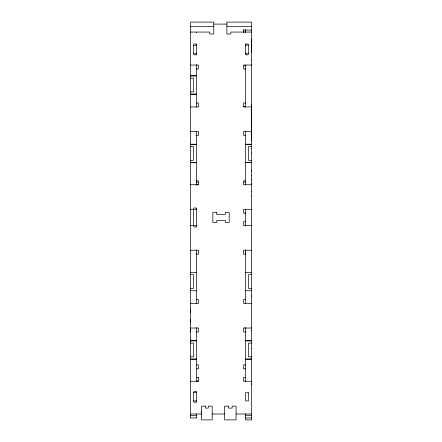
<?xml version="1.0" encoding="UTF-8"?>
<svg xmlns="http://www.w3.org/2000/svg" width="442" height="442" viewBox="0 0 442 442"><rect width="100%" height="100%" fill="white"/><g stroke="black" fill="none" stroke-linecap="round" stroke-linejoin="round"><path stroke-width="0.66" d="M190.541 341.738L190.541 339.279M190.541 331.909L190.541 329.456M190.541 322.085L190.541 319.627M190.541 312.262L190.541 309.803M245.564 249.763L245.564 254.133L243.603 254.167L243.603 250.238L251.459 250.238M251.459 384.606L251.459 383.789M251.459 359.014L251.459 358.351M251.459 296.576L251.459 295.759M251.459 175.783L251.459 175.419M251.459 171.402L251.459 170.579M251.459 104.594L251.459 140.882A1.967 1.315 0 0 1 251.283 140.876M251.459 38.846L251.459 52.101A1.967 1.315 0 0 1 251.283 52.095M243.978 65.985L245.956 65.521M213.773 24.095L226.873 24.095M190.541 26.481L213.773 26.481M226.873 26.481L251.459 26.481M243.603 30.078L251.459 30.078M190.541 32.056L209.84 32.056L209.84 34.017L213.773 34.017L213.773 22.1L190.541 22.1L190.541 417.922M251.459 32.056L230.801 32.056L230.801 34.017L226.873 34.017L226.873 22.1L251.459 22.1L251.459 419.9L245.564 419.9L245.564 413.883M245.564 45.139L248.514 45.139L248.514 53.51A1.475 1.475 0 0 1 247.039 54.985A1.475 1.475 0 0 1 245.564 53.51M193.486 45.41L196.436 45.41M245.564 53.327L248.697 53.327M193.303 53.598L196.436 53.598M190.541 65.062L198.403 65.062L198.403 68.991L196.436 68.991M251.459 65.062L243.603 65.062L243.603 68.991L245.564 68.991M190.541 75.809L196.436 75.809M190.541 75.891L196.436 75.891M190.541 78.135L193.486 78.135L193.486 91.892L190.541 91.892M190.541 94.135L196.436 94.135M190.541 94.218L196.436 94.218M196.436 103.014L198.403 103.014L198.403 106.942L190.541 106.942M245.564 103.014L243.603 103.014L243.603 106.942L251.459 106.942M243.603 106.345L245.564 106.345M190.541 131.506L198.403 131.506L198.403 135.44L196.436 135.44M251.459 131.506L243.603 131.506L243.603 135.44L245.564 135.44M190.541 144.23L196.436 144.23M245.564 144.23L251.459 144.23M190.541 144.313L196.436 144.313M245.564 144.313L251.459 144.313M190.541 146.556L193.486 146.556L193.486 160.313L190.541 160.313M251.459 146.556L248.514 146.556L248.514 160.313L251.459 160.313M190.541 162.557L196.436 162.557M245.564 162.557L251.459 162.557M190.541 162.639L196.436 162.639M245.564 162.639L251.459 162.639M196.436 180.8L198.403 180.8L198.403 184.8L195.778 184.8M245.564 180.8L243.603 180.8L243.603 184.734L251.459 184.734M196.066 181.784L196.436 181.784M196.436 182.17L198.403 182.17M190.541 184.734L198.403 184.734M190.541 209.298L196.436 209.298A1.475 1.475 0 0 0 194.961 207.823A1.475 1.475 0 0 0 193.486 209.298L193.486 225.674A1.475 1.475 0 0 0 194.961 227.149A1.475 1.475 0 0 0 196.436 225.674L190.541 225.674M251.459 209.298L243.603 209.298L243.603 213.226L245.564 213.226M245.564 212.851L245.934 212.851M245.564 221.74L243.603 221.74L243.603 225.674L251.459 225.674M190.541 250.238L198.403 250.238L198.403 254.167L196.436 254.167M196.066 253.183L196.436 253.183M190.541 272.327L196.436 272.41M245.564 272.327L251.459 272.41M190.541 274.653L193.486 274.653L193.486 288.411L190.541 288.411M251.459 274.653L248.514 274.653L248.514 288.411L251.459 288.411M190.541 290.737L196.436 290.737M245.564 290.737L251.459 290.737M196.436 299.532L198.403 299.532L198.403 303.461L190.541 303.461M245.564 299.532L243.603 299.532L243.603 303.461L251.459 303.461M190.541 328.025L198.403 328.025L198.403 331.959L196.436 331.959M251.459 328.025L243.603 328.025L243.603 331.959L245.564 331.959M190.541 340.754L196.436 340.754M245.564 340.754L251.459 340.754M190.541 340.832L196.436 340.832M245.564 340.832L251.459 340.832M190.541 343.08L193.486 343.08L193.486 356.832L190.541 356.832M251.459 343.08L248.514 343.08L248.514 356.832L251.459 356.832M190.541 359.081L196.436 359.081M245.564 359.081L251.459 359.081M190.541 359.158L196.436 359.158M245.564 359.158L251.459 359.158M196.436 364.877L198.403 364.877L198.403 368.805L196.436 368.805M245.564 364.877L243.603 364.877L243.603 368.805L245.564 368.805M196.436 377.319L198.403 377.319M245.564 377.319L243.603 377.319L243.603 381.253L251.459 381.253M196.436 381.087L198.403 381.087M190.541 381.253L198.403 381.253L198.403 377.153M193.486 392.717L196.436 392.717A1.475 1.475 0 0 0 194.961 391.242A1.475 1.475 0 0 0 193.486 392.717L193.486 401.148A1.094 1.094 0 0 0 193.657 401.734L194.425 402.297A1.801 1.801 0 0 0 195.497 402.292L196.265 401.734A1.094 1.094 0 0 0 196.436 401.148M193.303 400.905L196.436 400.905M201.265 412.038L201.674 412.038M190.541 414.005L201.674 414.005M212.188 414.005L224.602 414.005M236.067 414.005L251.459 414.005M190.541 415.314L196.436 415.314M245.564 415.314L251.459 415.314M190.541 417.933L196.436 417.933M245.564 417.933L251.459 417.933M243.978 181.922L245.956 182.386M244.967 328.003L245.956 328.345M245.564 29.575L245.564 32.708M245.564 43.913L245.564 54.554M245.564 64.792L245.564 107.191M245.564 131.506L245.564 184.977M245.564 209.077L245.564 226.227M245.564 249.99L245.564 303.952M245.564 327.572L245.564 381.744M243.603 29.575L243.603 32.708M196.436 32.056L196.436 32.642M196.436 43.935L196.436 54.581M196.436 64.576L196.436 107.191M196.436 131.506L196.436 185.043M196.436 208.066L196.436 226.901M196.436 249.763L196.436 303.952M196.436 327.489L196.436 381.744M196.436 391.485L196.436 402.375M196.436 413.933L196.436 417.922M193.486 53.598L193.486 45.322A1.475 1.475 0 0 1 194.961 43.846A1.475 1.475 0 0 1 196.436 45.322M251.459 47.719A1.967 1.315 0 0 1 251.283 47.714M251.283 191.43A1.967 1.315 0 0 1 251.459 191.425M251.459 179.214A1.967 1.315 0 0 1 251.283 179.209M251.283 148.711A1.967 1.315 0 0 1 251.459 148.705M251.459 136.501A1.967 1.315 0 0 1 251.283 136.495M251.283 59.93A1.967 1.315 0 0 1 251.459 59.924M251.283 195.812A1.967 1.315 0 0 1 251.459 195.806M251.459 183.596A1.967 1.315 0 0 1 251.283 183.59M251.283 153.092A1.967 1.315 0 0 1 251.459 153.087M251.283 64.311A1.967 1.315 0 0 1 251.459 64.305M245.564 45.322A1.475 1.475 0 0 1 247.039 43.846A1.475 1.475 0 0 1 248.514 45.322M196.436 53.51A1.475 1.475 0 0 1 194.961 54.985A1.475 1.475 0 0 1 193.486 53.51M251.459 330.157A1.967 1.967 0 0 1 251.283 330.152M251.283 348.412A1.967 1.967 0 0 1 251.459 348.401M216.757 212.569L212.829 212.569L212.829 222.398L216.757 222.398L216.757 220.431L225.271 220.431L225.271 222.398L229.205 222.398L229.205 212.569L225.271 212.569L225.271 214.536L216.757 214.536L216.757 212.569M248.514 392.717L245.564 392.717L245.564 400.905L248.514 400.905L248.514 392.717M205.607 406.143L201.674 406.143L201.674 419.9L212.188 419.9L212.188 406.143L208.254 406.143L208.254 408.11L205.607 408.11L205.607 406.143M228.536 406.143L224.602 406.143L224.602 419.9L236.067 419.9L236.067 406.143L232.138 406.143L232.138 408.11L228.536 408.11L228.536 406.143"/></g></svg>
